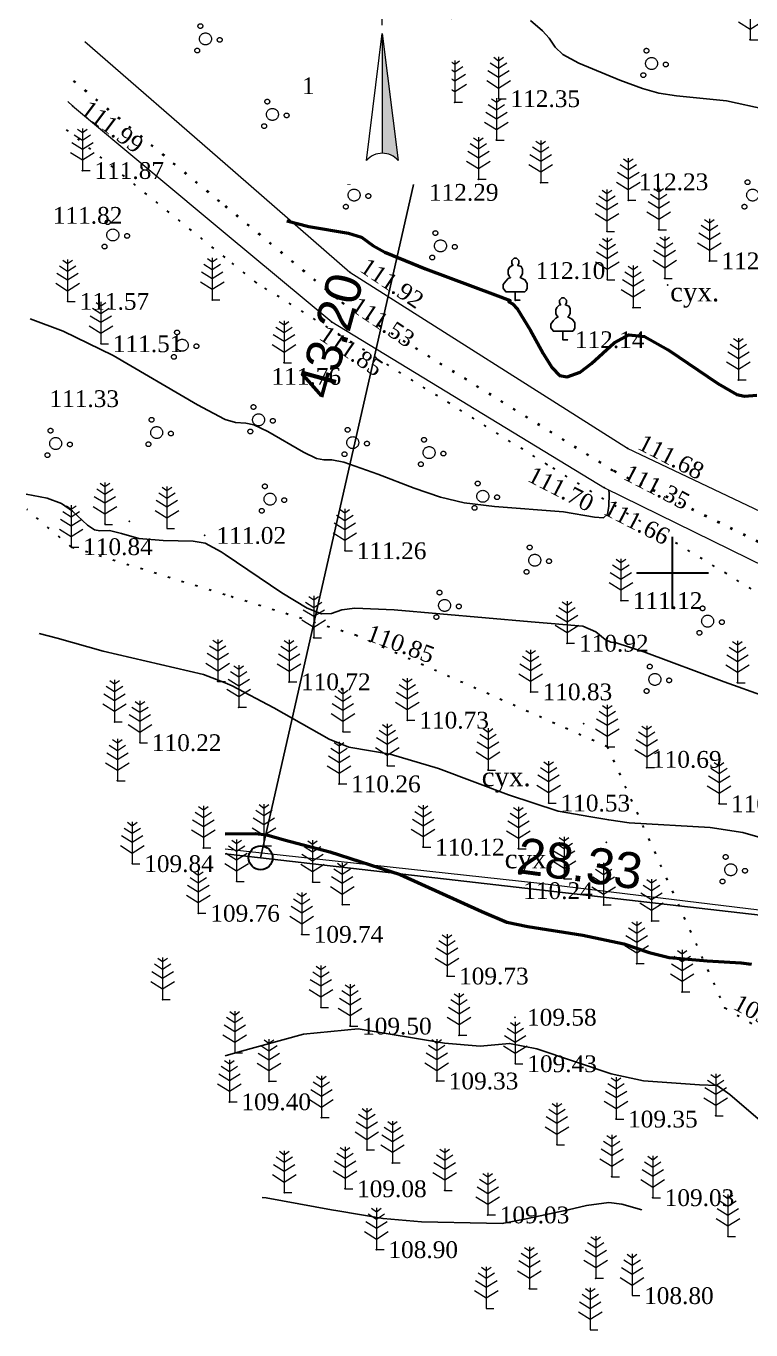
# Model space of a CAD drawing. Header units: millimetres. Extents: x 5405573 to 5405684, y 5524759 to 5524856.
# Drawn here: x 5405573 to 5405603.3, y 5524768.4 to 5524822.8 of the extents above; entities that cross this region are included whole.
import ezdxf
from ezdxf.enums import TextEntityAlignment as Align

# ---------------------------------------------------------------- set-up
doc = ezdxf.new("R2010")
doc.units = ezdxf.units.MM
doc.set_wipeout_variables(frame=1)
for name, pattern in [('0', [0]), ('HIDDEN', [0.5, 0, -0.5]), ('суцільна', [50, 50, 0])]:
    doc.linetypes.add(name, pattern=pattern)
for name, color, linetype, lineweight in [('#Лист (текст_ПН)', 250, 'Continuous', 0), ('#Штамп', 250, 'Continuous', 0), ('11900000', 1, 'Continuous', 30), ('Контур', 7, 'HIDDEN', 30), ('ограждение', 7, 'ZABOR', 20), ('рельеф', 7, 'Continuous', 0), ('ТОЧКИ', 7, 'Continuous', 30), ('усл. знак', 7, 'суцільна', 20)]:
    doc.layers.add(name, color=color, linetype=linetype, lineweight=lineweight)
for name, color, linetype in [('вис_1_1', 170, 'Continuous'), ('горизонт_1', 12, 'Continuous'), ('горизонтали', 42, 'Continuous'), ('Ділянки_Межі', 10, 'Continuous'), ('надписи', 7, 'Continuous'), ('промеры', 185, 'Continuous'), ('Растительность', 7, 'Continuous')]:
    doc.layers.add(name, color=color, linetype=linetype)
doc.styles.get("Standard").update_dxf_attribs({"font": 'arial.ttf'})
doc.styles.add('times', font='times.ttf')
doc.styles.add('Мой_Топо', font='isocpeui.ttf')
doc.linetypes.add('ZABOR', pattern='A,1,-0.1,[132,ltypeshp.shx,S=0.25,R=0,X=-0.1,Y=0],-0.4,1', length=2.5)
doc.linetypes.add('ЗаборДерПр', pattern='A,1,[130,ltypeshp.shx,S=0.25,R=0,X=0,Y=-0.25],1.5', length=2.5)
doc.linetypes.add('канава 0', pattern='A,0.9,0,["|",Standard,S=0.25,R=0,X=0,Y=0],0.1', length=1)

# ---------------------------------------------------------------- blocks, each defined once
blk = doc.blocks.new('A$C2ACB5305')
at = {"layer": 'Растительность'}
blk.add_lwpolyline([(0.2, 0), (0.2, 0), (0, 0), (0, 0.35), (-0.4, 0.35), (-0.5, 0.5), (-0.5, 0.65), (-0.4, 0.8), (-0.3, 0.9), (-0.2, 0.95), (-0.25, 1), (-0.3, 1.1), (-0.3, 1.25), (-0.25, 1.35), (-0.15, 1.45), (-0.1, 1.45), (-0.15, 1.55), (-0.15, 1.65), (-0.05, 1.75), (0.05, 1.75), (0.15, 1.65), (0.15, 1.55), (0.1, 1.45), (0.25, 1.4), (0.3, 1.3), (0.3, 1.1), (0.25, 1), (0.2, 0.95), (0.4, 0.85), (0.5, 0.7), (0.5, 0.5), (0.45, 0.4), (0.4, 0.35), (0, 0.35)], dxfattribs=at)
blk = doc.blocks.new('A$C51FE15A3')
at = {"layer": 'Растительность', "color": 94, "lineweight": 0}
for points in [[(-0.201, 1.726), (0, 1.584), (0.201, 1.726)], [(0, 1.75), (0, 0), (0.319, 0)], [(-0.447, 1.172), (0, 0.895), (0.447, 1.172)], [(-0.343, 1.489), (0, 1.267), (0.343, 1.489)], [(-0.493, 0.753), (0, 0.444), (0.493, 0.753)]]:
    blk.add_lwpolyline(points, dxfattribs=at)
blk = doc.blocks.new('A$C72385B22')
at = {"layer": 'усл. знак'}
for centre, radius in [((-0.02, 1.49), 0.25), ((0, 0), 0.625), ((-1.29, -0.64), 0.25), ((1.28, -0.76), 0.25)]:
    blk.add_circle(centre, radius, dxfattribs=at)
blk = doc.blocks.new('*U7')
at = {"color": 0}
for points in [[(-0.1125, 0), (-0.1087, -0.0291), (-0.0974, -0.0563)], [(-0.1125, 0), (-0.0974, -0.0563), (0, 0)], [(-0.0974, -0.0563), (0, -0.1125), (0, 0)], [(-0.0974, -0.0563), (-0.0795, -0.0795), (-0.0563, -0.0974)], [(-0.0974, -0.0563), (-0.0563, -0.0974), (0, -0.1125)], [(-0.0563, -0.0974), (-0.0291, -0.1087), (0, -0.1125)]]:
    blk.add_solid(points, dxfattribs=at)
blk = doc.blocks.new('*U8')
at = {"color": 0}
for points in [[(0, 0), (0.0974, 0.0563), (0, 0.1125)], [(0.0974, 0.0563), (0.0291, 0.1087), (0, 0.1125)], [(0.0974, 0.0563), (0.0563, 0.0974), (0.0291, 0.1087)], [(0.0974, 0.0563), (0.0795, 0.0795), (0.0563, 0.0974)], [(0, 0), (0.1125, 0), (0.0974, 0.0563)], [(0.1125, 0), (0.1087, 0.0291), (0.0974, 0.0563)]]:
    blk.add_solid(points, dxfattribs=at)
blk = doc.blocks.new('*U9')
at = {"color": 0}
for points in [[(0, -1.1363), (0.0212, -1.1378), (0, -0.288)], [(0.0212, -1.1378), (0.042, -1.1424), (0, -0.288)], [(0.042, -1.1424), (0.062, -1.1498), (0, -0.288)], [(0.062, -1.1498), (0.0806, -1.1601), (0, -0.288)], [(0.0806, -1.1601), (0.0976, -1.1729), (0, -0.288)], [(0.0976, -1.1729), (0.1126, -1.188), (0, -0.288)]]:
    blk.add_solid(points, dxfattribs=at)
blk = doc.blocks.new('*U10')
at = {"color": 0}
for points in [[(-0.1126, 0.297), (-0.0976, 0.3121), (0, 1.197)], [(-0.0976, 0.3121), (-0.0806, 0.3249), (0, 1.197)], [(-0.0806, 0.3249), (-0.062, 0.3352), (0, 1.197)], [(-0.062, 0.3352), (-0.042, 0.3426), (0, 1.197)], [(-0.042, 0.3426), (-0.0212, 0.3472), (0, 1.197)], [(-0.0212, 0.3472), (0, 0.3487), (0, 1.197)]]:
    blk.add_solid(points, dxfattribs=at)
blk = doc.blocks.new('#Північ')
at = {"color": 7}
blk.add_wipeout([(-2.901, 10.635), (2.901, 10.635), (2.901, -7.981), (-2.901, -7.981)], dxfattribs=at).dxf.layer = '#Лист (текст_ПН)'
at = {"layer": '#Лист (текст_ПН)'}
for p, q in [((-0.663, 1.748), (0, 7.043)), ((0, 7.043), (0, 2.052)), ((0, 7.043), (0.663, 1.748)), ((0, 1.337), (0, 0.807)), ((0, 0.662), (0, -0.662)), ((-1.337, 0), (-0.807, 0)), ((-0.662, 0), (0.662, 0)), ((1.337, 0), (0.807, 0)), ((0, -1.337), (0, -0.807)), ((-0.663, -6.99), (0, -1.695)), ((0, -1.695), (0.663, -6.99)), ((0, -1.695), (0, -6.686))]:
    blk.add_line(p, q, dxfattribs=at)
at = {"layer": '#Лист (текст_ПН)', "flags": 128}
for points in [[(0, 7.043), (-0.663, 1.748, -0.218585), (0, 2.052)], [(0, 0), (-0.662, 0, 0.414214), (0, -0.662)]]:
    blk.add_lwpolyline(points, format="xyb", close=True, dxfattribs=at)
at = {"layer": '#Лист (текст_ПН)'}
blk.add_circle((0, 0), 0.662, dxfattribs=at)
for centre in [(0, 1.178), (0, -7.56)]:
    blk.add_arc(centre, 0.874, 40.6798, 139.3202, dxfattribs=at)
at = {"layer": '#Лист (текст_ПН)', "xscale": 5.883850111352785, "yscale": 5.883850111352785, "zscale": 5.883850111352785}
for name in ['*U10', '*U8', '*U7', '*U9']:
    blk.add_blockref(name, (0, 0), dxfattribs=at)
at = {"layer": '#Лист (текст_ПН)', "style": 'Мой_Топо'}
blk.add_text('Пн', height=1.4, dxfattribs=at).set_placement((-1.217, 8.077))

msp = doc.modelspace()

# ---------------------------------------------------------------- linework, layer by layer
at = {"layer": '11900000', "color": 0, "linetype": '0', "lineweight": 15, "ltscale": 0.7}
for points in [[(5405600, 5524798.496), (5405600, 5524801.504)], [(5405600, 5524798.496), (5405600, 5524801.504)], [(5405600, 5524798.496), (5405600, 5524801.504)], [(5405600, 5524798.496), (5405600, 5524801.504)], [(5405600, 5524798.496), (5405600, 5524801.504)], [(5405600, 5524798.496), (5405600, 5524801.504)], [(5405598.496, 5524800), (5405601.504, 5524800)], [(5405598.496, 5524800), (5405601.504, 5524800)], [(5405598.496, 5524800), (5405601.504, 5524800)]]:
    msp.add_lwpolyline(points, dxfattribs=at)
at = {"layer": '11900000', "linetype": '0', "lineweight": 15, "ltscale": 0.7}
msp.add_lwpolyline([(5405600, 5524798.496), (5405600, 5524801.504)], dxfattribs=at)
at = {"layer": '11900000', "color": 7}
for points in [[(5405600, 5524798.5, 0), (5405600, 5524801.5, 0)], [(5405600, 5524798.5, 0), (5405600, 5524801.5, 0)], [(5405598.5, 5524800, 0), (5405601.5, 5524800, 0)], [(5405598.5, 5524800, 0), (5405601.5, 5524800, 0)]]:
    msp.add_polyline3d(points, dxfattribs=at)
at = {"layer": 'вис_1_1', "color": 7}
for p in [(5405603.24, 5524822.25, 112.65), (5405588.72, 5524821.48, 112.29), (5405586.43, 5524820.96, 112.34), (5405574.94, 5524819.49, 111.99), (5405590.9, 5524819.64, 112.28), (5405592.73, 5524819.79, 112.35), (5405588.9, 5524819.29, 112.29), (5405592.64, 5524818.06, 112.26), (5405575.35, 5524816.79, 111.87), (5405591.89, 5524816.43, 112.29), (5405594.49, 5524816.29, 112.28), (5405598.15, 5524815.55, 112.23), (5405597.26, 5524814.25, 112.13), (5405599.42, 5524814.32, 112.16), (5405601.54, 5524813.02, 112.09), (5405586.52, 5524812.54, 111.92), (5405582.61, 5524812.11, 111.87), (5405597.27, 5524812.23, 112.1), (5405599.67, 5524812.29, 112.05), (5405599.8, 5524812.02, 112.08), (5405574.73, 5524811.33, 111.57), (5405580.77, 5524811.39, 111.81), (5405586.2, 5524811.28, 111.53), (5405593.43, 5524811.38, 112.01), (5405598.35, 5524811.07, 112.04), (5405585.76, 5524810.47, 111.85), (5405595.42, 5524809.73, 112.14), (5405576.12, 5524809.56, 111.51), (5405583.77, 5524808.77, 111.76), (5405602.75, 5524808.05, 112.05), (5405598.12, 5524805.19, 111.68), (5405594.76, 5524804.52, 111.7), (5405597.55, 5524804.25, 111.35), (5405597.15, 5524803.55, 111.66), (5405576.29, 5524802.04, 111.08), (5405577.31, 5524802.15, 111.07), (5405580.45, 5524801.56, 111.02), (5405574.88, 5524801.09, 110.84), (5405586.31, 5524800.92, 111.26), (5405597.84, 5524798.84, 111.12), (5405585.01, 5524797.29, 110.93), (5405586.81, 5524797.38, 110.85), (5405595.59, 5524797.06, 110.92), (5405581, 5524795.47, 110.48), (5405583.98, 5524795.45, 110.72), (5405594.07, 5524795.03, 110.83), (5405602.71, 5524795.41, 111.01), (5405581.88, 5524794.39, 110.37), (5405588.92, 5524793.85, 110.73), (5405576.69, 5524793.78, 110.27), (5405586.23, 5524793.37, 110.6), (5405596.28, 5524793.71, 110.78), (5405577.75, 5524792.91, 110.22), (5405597.27, 5524792.74, 110.7), (5405588.08, 5524791.95, 110.42), (5405592.29, 5524791.77, 110.58), (5405598.92, 5524791.87, 110.69), (5405576.81, 5524791.32, 110.14), (5405586.07, 5524791.19, 110.26), (5405594.82, 5524790.39, 110.53), (5405601.94, 5524790.36, 110.58), (5405580.4, 5524788.52, 109.96), (5405582.93, 5524788.6, 109.96), (5405589.58, 5524788.55, 110.12), (5405593.56, 5524788.48, 110.28), (5405597.23, 5524788.75, 110.43), (5405577.43, 5524787.86, 109.84), (5405581.79, 5524787.12, 109.86), (5405584.96, 5524787.09, 109.86), (5405595.47, 5524787.23, 110.24), (5405580.19, 5524785.79, 109.76), (5405586.2, 5524786.15, 109.8), (5405597.12, 5524786.14, 110.15), (5405599.12, 5524785.47, 110.18), (5405584.51, 5524784.91, 109.74), (5405598.5, 5524783.69, 109.92), (5405590.58, 5524783.17, 109.73), (5405600.4, 5524782.51, 109.84), (5405578.7, 5524782.19, 109.66), (5405585.31, 5524781.86, 109.54), (5405602.18, 5524781.84, 109.76), (5405593.42, 5524781.45, 109.58), (5405586.53, 5524781.08, 109.5), (5405591.08, 5524780.7, 109.55), (5405581.71, 5524779.96, 109.5), (5405593.43, 5524779.51, 109.43), (5405583.14, 5524778.78, 109.42), (5405590.15, 5524778.79, 109.33), (5405581.49, 5524777.92, 109.4), (5405585.33, 5524777.26, 109.27), (5405597.64, 5524777.2, 109.35), (5405601.8, 5524777.34, 109.39), (5405587.23, 5524775.91, 109.19), (5405595.17, 5524776.13, 109.2), (5405588.3, 5524775.37, 109.18), (5405597.46, 5524774.79, 109.05), (5405586.32, 5524774.29, 109.08), (5405590.48, 5524774.22, 109.12), (5405583.78, 5524774.13, 109.02), (5405599.17, 5524773.92, 109.03), (5405592.28, 5524773.2, 109.03), (5405602.31, 5524772.3, 109.01), (5405587.63, 5524771.75, 108.9), (5405596.79, 5524770.56, 108.84), (5405594.02, 5524770.12, 108.75)]:
    msp.add_point(p, dxfattribs=at)
at = {"layer": 'горизонт_1', "color": 32}
for points in [[(5405594.07, 5524823.05, 112.5), (5405594.57, 5524822.62, 112.5), (5405594.84, 5524822.31, 112.5), (5405595.09, 5524821.94, 112.5), (5405595.41, 5524821.64, 112.5), (5405596.09, 5524821.27, 112.5), (5405597.8, 5524820.56, 112.5), (5405598.75, 5524820.21, 112.5), (5405599.42, 5524820.02, 112.5), (5405600.17, 5524819.91, 112.5), (5405602.25, 5524819.7, 112.5), (5405605.57, 5524818.97, 112.5)], [(5405572.995, 5524803.282, 111), (5405573.88, 5524803.11, 111), (5405574.47, 5524802.89, 111), (5405574.93, 5524802.57, 111), (5405575.56, 5524801.99, 111), (5405575.85, 5524801.8, 111), (5405576.08, 5524801.75, 111), (5405576.48, 5524801.76, 111), (5405576.98, 5524801.64, 111), (5405577.71, 5524801.43, 111), (5405578.72, 5524801.35, 111), (5405579.97, 5524801.32, 111), (5405580.48, 5524801.24, 111), (5405581.14, 5524800.87, 111), (5405581.306, 5524800.759, 111)], [(5405581.306, 5524800.759, 111), (5405583.68, 5524799.17, 111), (5405584.74, 5524798.52, 111), (5405585.33, 5524798.29, 111), (5405585.75, 5524798.3, 111), (5405586.19, 5524798.45, 111), (5405586.73, 5524798.53, 111), (5405588.37, 5524798.45, 111), (5405594.09, 5524797.96, 111), (5405596.25, 5524797.77, 111), (5405596.79, 5524797.54, 111), (5405597.18, 5524797.22, 111), (5405597.42, 5524797.11, 111), (5405597.65, 5524797.08, 111), (5405598.8, 5524796.7, 111), (5405602.16, 5524795.45, 111), (5405603.86, 5524794.84, 111)], [(5405573.547, 5524797.465, 110.5), (5405574.3, 5524797.27, 110.5), (5405576.22, 5524796.73, 110.5), (5405580.4, 5524795.76, 110.5), (5405581.306, 5524795.405, 110.5)], [(5405581.306, 5524795.405, 110.5), (5405581.6, 5524795.29, 110.5), (5405583.34, 5524794.37, 110.5), (5405585.66, 5524793.06, 110.5), (5405586.48, 5524792.73, 110.5), (5405588.2, 5524792.43, 110.5), (5405590.22, 5524791.83, 110.5), (5405593.15, 5524790.74, 110.5), (5405595.22, 5524790.05, 110.5), (5405596.58, 5524789.82, 110.5), (5405597.33, 5524789.69, 110.5), (5405598.18, 5524789.56, 110.5), (5405601.57, 5524789.37, 110.5), (5405602.94, 5524789.16, 110.5), (5405604.48, 5524788.72, 110.5)], [(5405581.306, 5524779.844, 109.5), (5405581.84, 5524779.99, 109.5), (5405584.58, 5524780.75, 109.5), (5405586.86, 5524780.97, 109.5), (5405590.47, 5524780.37, 109.5), (5405591.96, 5524780.25, 109.5), (5405593.19, 5524780.36, 109.5), (5405594.33, 5524780.13, 109.5), (5405597.44, 5524779.09, 109.5), (5405598.78, 5524778.8, 109.5), (5405601.12, 5524778.63, 109.5), (5405601.86, 5524778.6, 109.5), (5405602.39, 5524778.23, 109.5), (5405604.06, 5524776.8, 109.5), (5405604.73, 5524776.26, 109.5), (5405605.12, 5524776.05, 109.5), (5405605.48, 5524775.98, 109.5), (5405606.18, 5524775.95, 109.5), (5405607.33, 5524775.69, 109.5), (5405609.1, 5524775.15, 109.5), (5405610.07, 5524774.65, 109.5), (5405611.17, 5524774.01, 109.5), (5405612.104, 5524773.419, 109.5)], [(5405582.858, 5524773.926, 109), (5405583.02, 5524773.91, 109), (5405585.75, 5524773.419, 109)], [(5405595.636, 5524773.419, 109), (5405596.41, 5524773.59, 109), (5405597.34, 5524773.72, 109), (5405597.88, 5524773.65, 109), (5405598.717, 5524773.419, 109)], [(5405585.75, 5524773.419, 109), (5405586.02, 5524773.37, 109), (5405587.91, 5524773.05, 109), (5405589.51, 5524772.91, 109), (5405592.23, 5524772.85, 109), (5405592.88, 5524772.84, 109), (5405593.88, 5524773.03, 109), (5405595.636, 5524773.419, 109)]]:
    msp.add_polyline3d(points, dxfattribs=at)
at = {"layer": 'горизонтали', "color": 32, "lineweight": 50}
for points in [[(5405583.89, 5524814.69, 112), (5405584.8, 5524814.45, 112), (5405586.46, 5524814.17, 112), (5405587.01, 5524814.01, 112), (5405587.48, 5524813.66, 112), (5405587.98, 5524813.38, 112), (5405589.68, 5524812.69, 112), (5405592.59, 5524811.6, 112), (5405593.21, 5524811.37, 112), (5405593.16, 5524811.31, 112), (5405593.32, 5524811.23, 112), (5405593.52, 5524811, 112), (5405594.05, 5524810.14, 112), (5405594.59, 5524809.16, 112), (5405594.97, 5524808.56, 112), (5405595.28, 5524808.24, 112), (5405595.59, 5524808.18, 112), (5405596.14, 5524808.37, 112), (5405596.61, 5524808.73, 112), (5405597.56, 5524809.6, 112), (5405598.17, 5524809.94, 112), (5405598.83, 5524809.86, 112), (5405599.82, 5524809.31, 112), (5405601.89, 5524807.9, 112), (5405602.68, 5524807.44, 112), (5405603.01, 5524807.37, 112), (5405603.52, 5524807.41, 112)], [(5405581.306, 5524789.106, 110), (5405582.56, 5524789.12, 110), (5405583.05, 5524789.07, 110), (5405583.78, 5524788.85, 110), (5405585.68, 5524788.35, 110), (5405588.62, 5524787.41, 110), (5405592.03, 5524785.86, 110), (5405593.08, 5524785.42, 110), (5405593.96, 5524785.24, 110), (5405596.25, 5524784.87, 110), (5405597.97, 5524784.52, 110), (5405599.02, 5524784.15, 110), (5405599.86, 5524783.95, 110), (5405601.45, 5524783.8, 110), (5405602.87, 5524783.72, 110), (5405603.3, 5524783.66, 110)]]:
    msp.add_polyline3d(points, dxfattribs=at)
at = {"layer": 'горизонтали', "color": 32}
for points in [[(5405573.167, 5524810.594, 111.5), (5405574.54, 5524810.09, 111.5), (5405576.63, 5524809.07, 111.5), (5405580.16, 5524807.01, 111.5), (5405581.29, 5524806.41, 111.5), (5405581.306, 5524806.406, 111.5)], [(5405581.306, 5524806.406, 111.5), (5405581.75, 5524806.28, 111.5), (5405582.17, 5524806.25, 111.5), (5405582.51, 5524806.18, 111.5), (5405583.1, 5524805.9, 111.5), (5405584.58, 5524805.03, 111.5), (5405585.13, 5524804.77, 111.5), (5405585.43, 5524804.72, 111.5), (5405585.76, 5524804.72, 111.5), (5405586.27, 5524804.62, 111.5), (5405587.69, 5524804.12, 111.5), (5405589.21, 5524803.54, 111.5), (5405590.31, 5524803.16, 111.5), (5405591.3, 5524802.92, 111.5), (5405592.56, 5524802.77, 111.5), (5405595.45, 5524802.54, 111.5), (5405596.74, 5524802.32, 111.5), (5405597.11, 5524802.3, 111.5), (5405597.28, 5524802.45, 111.5), (5405597.34, 5524802.78, 111.5), (5405597.35, 5524803.3, 111.5), (5405597.332, 5524803.461, 111.5)]]:
    msp.add_polyline3d(points, dxfattribs=at)
at = {"layer": 'Ділянки_Межі', "lineweight": 25}
msp.add_lwpolyline([(5405581.306, 5524831.56), (5405592.364, 5524830.229), (5405582.792, 5524788.106), (5405581.306, 5524788.277)], dxfattribs=at)
msp.add_lwpolyline([(5405582.792, 5524788.106), (5405592.364, 5524830.229), (5405620.476, 5524826.844), (5405610.939, 5524784.872)], close=True, dxfattribs=at)
at = {"layer": 'Контур', "color": 7, "linetype": 'HIDDEN'}
for points, elevation in [([(5405581.306, 5524813.161), (5405574.489, 5524818.652)], 110.43), ([(5405617.01, 5524793.54), (5405606.36, 5524797.46), (5405594.76, 5524804.52), (5405582.61, 5524812.11), (5405581.306, 5524813.161)], 110.43), ([(5405581.306, 5524799.082), (5405574.88, 5524801.07), (5405573.025, 5524802.647)], 109.7), ([(5405597.27, 5524792.74), (5405586.81, 5524797.38), (5405581.306, 5524799.082)], 109.7), ([(5405597.27, 5524792.74), (5405602.18, 5524781.84)], 109.7), ([(5405602.18, 5524781.84), (5405612.36, 5524775.96), (5405618.901, 5524773.419)], 108.76)]:
    msp.add_lwpolyline(points, dxfattribs=dict(at, elevation=elevation))
at = {"layer": 'ограждение', "color": 7, "linetype": 'ЗаборДерПр'}
msp.add_lwpolyline([(5405640.614, 5524781.43), (5405594.45, 5524787.03), (5405581.306, 5524788.469)], dxfattribs=at)
at = {"layer": 'рельеф', "color": 7, "linetype": 'канава 0'}
for points, elevation in [([(5405581.306, 5524817.072), (5405575.455, 5524822.156)], 2.6), ([(5405574.745, 5524819.669), (5405574.94, 5524819.49), (5405581.306, 5524814.183)], 1.98), ([(5405581.306, 5524814.183), (5405585.76, 5524810.47), (5405597.15, 5524803.55), (5405621.16, 5524791.78), (5405640.18, 5524783.02)], 1.98)]:
    msp.add_lwpolyline(points, dxfattribs=dict(at, elevation=elevation))
at = {"layer": 'рельеф', "color": 7, "linetype": 'HIDDEN', "lineweight": 40, "elevation": 110.95}
for points in [[(5405574.979, 5524820.539), (5405581.306, 5524815.318)], [(5405581.306, 5524815.318), (5405586.2, 5524811.28), (5405597.55, 5524804.25), (5405621.59, 5524792.52), (5405629.68, 5524788.76), (5405638.23, 5524784.22)]]:
    msp.add_lwpolyline(points, dxfattribs=at)
at = {"layer": 'ТОЧКИ'}
msp.add_circle((5405582.792, 5524788.106, 107.24), 0.5, dxfattribs=at)

# ---------------------------------------------------------------- block references
at = {"layer": 'Растительность', "color": 7}
for name, p in [('A$C51FE15A3', (5405603.24, 5524822.25, 111.65)), ('A$C51FE15A3', (5405588.72, 5524821.48, 111.29)), ('A$C51FE15A3', (5405586.43, 5524820.96, 111.34)), ('A$C51FE15A3', (5405588.9, 5524819.29, 111.29)), ('A$C51FE15A3', (5405590.9, 5524819.64, 111.28)), ('A$C51FE15A3', (5405592.73, 5524819.79, 111.35)), ('A$C51FE15A3', (5405592.64, 5524818.06, 111.26)), ('A$C51FE15A3', (5405575.35, 5524816.79, 110.87)), ('A$C51FE15A3', (5405591.89, 5524816.43, 111.29)), ('A$C51FE15A3', (5405594.49, 5524816.29, 111.28)), ('A$C51FE15A3', (5405598.15, 5524815.55, 111.23)), ('A$C51FE15A3', (5405597.26, 5524814.25, 111.13)), ('A$C51FE15A3', (5405599.42, 5524814.32, 111.16)), ('A$C51FE15A3', (5405601.54, 5524813.02, 111.09)), ('A$C51FE15A3', (5405597.27, 5524812.23, 111.1)), ('A$C51FE15A3', (5405599.67, 5524812.29, 111.05)), ('A$C51FE15A3', (5405574.73, 5524811.33, 110.57)), ('A$C51FE15A3', (5405580.77, 5524811.39, 110.81)), ('A$C2ACB5305', (5405593.43, 5524811.38, 111.01)), ('A$C51FE15A3', (5405598.35, 5524811.07, 111.04)), ('A$C51FE15A3', (5405576.12, 5524809.56, 110.51)), ('A$C2ACB5305', (5405595.42, 5524809.73, 111.14)), ('A$C51FE15A3', (5405583.77, 5524808.77, 110.76)), ('A$C51FE15A3', (5405602.75, 5524808.05, 111.05)), ('A$C51FE15A3', (5405576.29, 5524802.02, 110.08)), ('A$C51FE15A3', (5405578.88, 5524801.855, 110.07)), ('A$C51FE15A3', (5405574.88, 5524801.07, 109.84)), ('A$C51FE15A3', (5405586.31, 5524800.92, 110.26)), ('A$C51FE15A3', (5405597.84, 5524798.84, 110.12)), ('A$C51FE15A3', (5405585.01, 5524797.29, 109.93)), ('A$C51FE15A3', (5405595.59, 5524797.06, 109.92)), ('A$C51FE15A3', (5405581, 5524795.47, 109.48)), ('A$C51FE15A3', (5405583.98, 5524795.45, 109.72)), ('A$C51FE15A3', (5405602.71, 5524795.41, 110.01)), ('A$C51FE15A3', (5405594.07, 5524795.03, 109.83)), ('A$C51FE15A3', (5405581.88, 5524794.39, 109.37)), ('A$C51FE15A3', (5405576.69, 5524793.78, 109.27)), ('A$C51FE15A3', (5405588.92, 5524793.85, 109.73)), ('A$C51FE15A3', (5405586.23, 5524793.37, 109.6)), ('A$C51FE15A3', (5405577.75, 5524792.91, 109.22)), ('A$C51FE15A3', (5405597.27, 5524792.74, 109.7)), ('A$C51FE15A3', (5405588.08, 5524791.95, 109.42)), ('A$C51FE15A3', (5405592.29, 5524791.77, 109.58)), ('A$C51FE15A3', (5405598.92, 5524791.87, 109.69)), ('A$C51FE15A3', (5405576.81, 5524791.32, 109.14)), ('A$C51FE15A3', (5405586.07, 5524791.19, 109.26)), ('A$C51FE15A3', (5405594.82, 5524790.39, 109.53)), ('A$C51FE15A3', (5405601.94, 5524790.36, 109.58)), ('A$C51FE15A3', (5405580.4, 5524788.52, 108.96)), ('A$C51FE15A3', (5405582.93, 5524788.6, 108.96)), ('A$C51FE15A3', (5405589.58, 5524788.55, 109.12)), ('A$C51FE15A3', (5405593.56, 5524788.48, 109.28)), ('A$C51FE15A3', (5405577.43, 5524787.86, 108.84)), ('A$C51FE15A3', (5405595.47, 5524787.23, 109.24)), ('A$C51FE15A3', (5405581.79, 5524787.12, 108.86)), ('A$C51FE15A3', (5405584.96, 5524787.09, 108.86)), ('A$C51FE15A3', (5405586.2, 5524786.15, 108.8)), ('A$C51FE15A3', (5405597.12, 5524786.14, 109.15)), ('A$C51FE15A3', (5405580.19, 5524785.79, 108.76)), ('A$C51FE15A3', (5405599.12, 5524785.47, 109.18)), ('A$C51FE15A3', (5405584.51, 5524784.91, 108.74)), ('A$C51FE15A3', (5405598.5, 5524783.69, 108.92)), ('A$C51FE15A3', (5405590.58, 5524783.17, 108.73)), ('A$C51FE15A3', (5405600.4, 5524782.51, 108.84)), ('A$C51FE15A3', (5405578.7, 5524782.19, 108.66)), ('A$C51FE15A3', (5405585.31, 5524781.86, 108.54)), ('A$C51FE15A3', (5405586.53, 5524781.08, 108.5)), ('A$C51FE15A3', (5405591.08, 5524780.7, 108.55)), ('A$C51FE15A3', (5405581.71, 5524779.96, 108.5)), ('A$C51FE15A3', (5405593.43, 5524779.51, 108.43)), ('A$C51FE15A3', (5405583.14, 5524778.78, 108.42)), ('A$C51FE15A3', (5405590.15, 5524778.79, 108.33)), ('A$C51FE15A3', (5405581.49, 5524777.92, 108.4)), ('A$C51FE15A3', (5405585.33, 5524777.26, 108.27)), ('A$C51FE15A3', (5405597.64, 5524777.2, 108.35)), ('A$C51FE15A3', (5405601.8, 5524777.34, 108.39)), ('A$C51FE15A3', (5405587.23, 5524775.91, 108.19)), ('A$C51FE15A3', (5405595.17, 5524776.13, 108.2)), ('A$C51FE15A3', (5405588.3, 5524775.37, 108.18)), ('A$C51FE15A3', (5405597.46, 5524774.79, 108.05)), ('A$C51FE15A3', (5405583.78, 5524774.13, 108.02)), ('A$C51FE15A3', (5405586.32, 5524774.29, 108.08)), ('A$C51FE15A3', (5405590.48, 5524774.22, 108.12)), ('A$C51FE15A3', (5405599.17, 5524773.92, 108.03)), ('A$C51FE15A3', (5405592.28, 5524773.2, 108.03)), ('A$C51FE15A3', (5405602.31, 5524772.3, 108.01)), ('A$C51FE15A3', (5405587.63, 5524771.75, 107.9)), ('A$C51FE15A3', (5405596.79, 5524770.56, 107.84)), ('A$C51FE15A3', (5405594.02, 5524770.12, 107.75)), ('A$C51FE15A3', (5405598.31, 5524769.83, 107.8)), ('A$C51FE15A3', (5405592.22, 5524769.29, 107.7)), ('A$C51FE15A3', (5405596.56, 5524768.4, 107.6))]:
    msp.add_blockref(name, p, dxfattribs=at)
at = {"layer": 'усл. знак', "color": 7, "linetype": 'суцільна', "lineweight": 13, "xscale": 0.3999999998750298, "yscale": 0.3999999998750298, "zscale": 0.3999999998750298, "rotation": 265.3647753868261}
for p in [(5405580.489, 5524822.284), (5405599.122, 5524821.258), (5405583.285, 5524819.132), (5405586.697, 5524815.767), (5405603.344, 5524815.767), (5405576.619, 5524814.101), (5405590.305, 5524813.646), (5405579.515, 5524809.498), (5405582.707, 5524806.385), (5405578.451, 5524805.853), (5405574.233, 5524805.398), (5405586.64, 5524805.434), (5405589.831, 5524805.017), (5405583.185, 5524803.075), (5405592.073, 5524803.194), (5405594.244, 5524800.525), (5405590.477, 5524798.639), (5405601.464, 5524797.982), (5405599.26, 5524795.552), (5405602.43, 5524787.605)]:
    msp.add_blockref('A$C72385B22', p, dxfattribs=at)

# ---------------------------------------------------------------- texts
at = {"layer": 'вис_1_1', "color": 7, "style": 'times'}
for s, p in [('112.34', (5405584.523, 5524820.33, 112.34)), ('112.35', (5405593.23, 5524819.79, 112.35)), ('111.87', (5405575.85, 5524816.79, 111.87)), ('112.23', (5405598.586, 5524816.32, 112.23)), ('112.29', (5405589.822, 5524815.88, 112.29)), ('111.82', (5405574.11, 5524814.92, 111.82)), ('112.10', (5405594.282, 5524812.615, 112.1)), ('112.09', (5405602.04, 5524813.02, 112.09)), ('111.57', (5405575.23, 5524811.33, 111.57)), ('111.51', (5405576.62, 5524809.56, 111.51)), ('112.14', (5405595.92, 5524809.73, 112.14)), ('111.76', (5405583.248, 5524808.198, 111.76)), ('111.33', (5405573.97, 5524807.27, 111.33)), ('110.84', (5405575.38, 5524801.09, 110.84)), ('111.02', (5405580.95, 5524801.56, 111.02)), ('111.26', (5405586.81, 5524800.92, 111.26)), ('111.12', (5405598.34, 5524798.84, 111.12)), ('110.92', (5405596.09, 5524797.06, 110.92)), ('110.72', (5405584.48, 5524795.45, 110.72)), ('110.83', (5405594.57, 5524795.03, 110.83)), ('110.73', (5405589.42, 5524793.85, 110.73)), ('110.22', (5405578.25, 5524792.91, 110.22)), ('110.69', (5405599.14, 5524792.214, 110.69)), ('110.26', (5405586.57, 5524791.19, 110.26)), ('110.53', (5405595.32, 5524790.39, 110.53)), ('110.58', (5405602.44, 5524790.36, 110.58)), ('110.12', (5405590.08, 5524788.55, 110.12)), ('109.84', (5405577.93, 5524787.86, 109.84)), ('110.24', (5405593.761, 5524786.734, 110.24)), ('109.76', (5405580.69, 5524785.79, 109.76)), ('109.74', (5405585.01, 5524784.91, 109.74)), ('109.73', (5405591.08, 5524783.17, 109.73)), ('109.50', (5405587.03, 5524781.08, 109.5)), ('109.58', (5405593.92, 5524781.45, 109.58)), ('109.43', (5405593.93, 5524779.51, 109.43)), ('109.33', (5405590.65, 5524778.79, 109.33)), ('109.40', (5405581.99, 5524777.92, 109.4)), ('109.35', (5405598.14, 5524777.2, 109.35)), ('109.08', (5405586.82, 5524774.29, 109.08)), ('109.03', (5405599.67, 5524773.92, 109.03)), ('109.03', (5405592.78, 5524773.2, 109.03)), ('108.90', (5405588.13, 5524771.75, 108.9)), ('108.80', (5405598.81, 5524769.83, 108.8))]:
    msp.add_text(s, height=0.7, dxfattribs=at).set_placement(p, align=Align.MIDDLE_LEFT)
for s, rotation, p in [('111.99', 323.2674, (5405575.44, 5524819.49, 111.99)), ('111.92', 326.0547, (5405587.08, 5524812.903, 111.92)), ('111.53', 326.0547, (5405586.7, 5524811.28, 111.53)), ('111.85', 326.0547, (5405585.379, 5524810.074, 111.85)), ('111.68', 332.7028, (5405598.649, 5524805.507, 111.68)), ('111.70', 332.7028, (5405594.044, 5524804.169, 111.7)), ('111.35', 332.7028, (5405598.05, 5524804.25, 111.35)), ('111.66', 332.7028, (5405597.224, 5524802.786, 111.66)), ('110.85', 339.802, (5405587.277, 5524797.538, 110.85)), ('109.76', 331.5571, (5405602.637, 5524782.138, 109.76))]:
    msp.add_text(s, height=0.7, rotation=rotation, dxfattribs=at).set_placement(p, align=Align.MIDDLE_LEFT)
at = {"layer": 'надписи', "color": 7, "style": 'times'}
for p in [(5405599.899, 5524812.128, 111.861), (5405592.027, 5524791.892, 111.861), (5405592.985, 5524788.465, 111.861)]:
    msp.add_text('сух.', height=0.8, dxfattribs=at).set_placement(p, align=Align.TOP_LEFT)
at = {"layer": 'промеры', "char_height": 1.5, "attachment_point": 1}
for s, insert, rotation in [('43.20', (5405584.279, 5524807.575), 74.6575), ('28.33', (5405593.632, 5524788.968), 352.2152)]:
    msp.add_mtext(s, dxfattribs=dict(at, insert=insert, rotation=rotation))

# ---------------------------------------------------------------- next in the draw order: block references
at = {"layer": '#Штамп'}
msp.add_blockref('#Північ', (5405587.876, 5524824.199, 108.086), dxfattribs=at)

# ---------------------------------------------------------------- next in the draw order: linework, layer by layer
at = {"layer": 'рельеф', "color": 7, "linetype": 'канава 0', "elevation": 2.6}
msp.add_lwpolyline([(5405640.602, 5524784.423), (5405633.68, 5524788.04), (5405622.04, 5524793.83), (5405598.12, 5524805.19), (5405586.52, 5524812.54), (5405581.306, 5524817.072)], dxfattribs=at)

doc.saveas('drawing.dxf')
